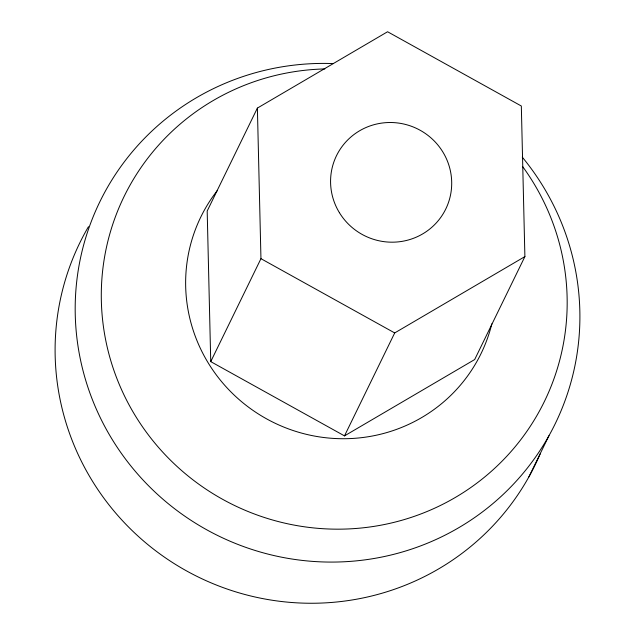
<?xml version="1.0" encoding="UTF-8"?>
<svg xmlns="http://www.w3.org/2000/svg" width="635" height="635" viewBox="0 0 635 635"><rect width="100%" height="100%" fill="white"/><g stroke="black" fill="none" stroke-linecap="round" stroke-linejoin="round"><path stroke-width="0.95" d="M257.389 108.085L207.185 211.026L210.741 361.625L344.495 435.888L474.678 359.553L524.891 256.603L521.327 106.013L387.58 31.75L257.389 108.085L260.953 258.675L210.741 361.625M344.495 435.888L394.7 332.938L524.891 256.603M528.899 476.869L548.981 435.689M260.953 258.675L394.7 332.938M522.843 166.83A233.815 229.283 26 0 1 431.673 509.532A233.815 229.283 26 0 1 107.736 349.345A233.815 229.283 26 0 1 324.866 68.929M540.187 453.874A253.294 248.388 26 0 1 195.755 575.77A253.294 248.388 26 0 1 88.455 226.703M491.839 323.826A155.877 152.852 26 0 1 274.209 422.807A155.877 152.852 26 0 1 217.281 190.579M522.272 157.131A253.294 248.388 26 0 1 437.761 538.694A253.294 248.388 26 0 1 80.97 362.077A253.294 248.388 26 0 1 333.296 63.587M339.408 212.677A60.793 59.611 26 0 0 444.286 211.852A60.793 59.611 26 0 0 389.723 122.507A60.793 59.611 26 0 0 339.408 212.677"/></g></svg>
